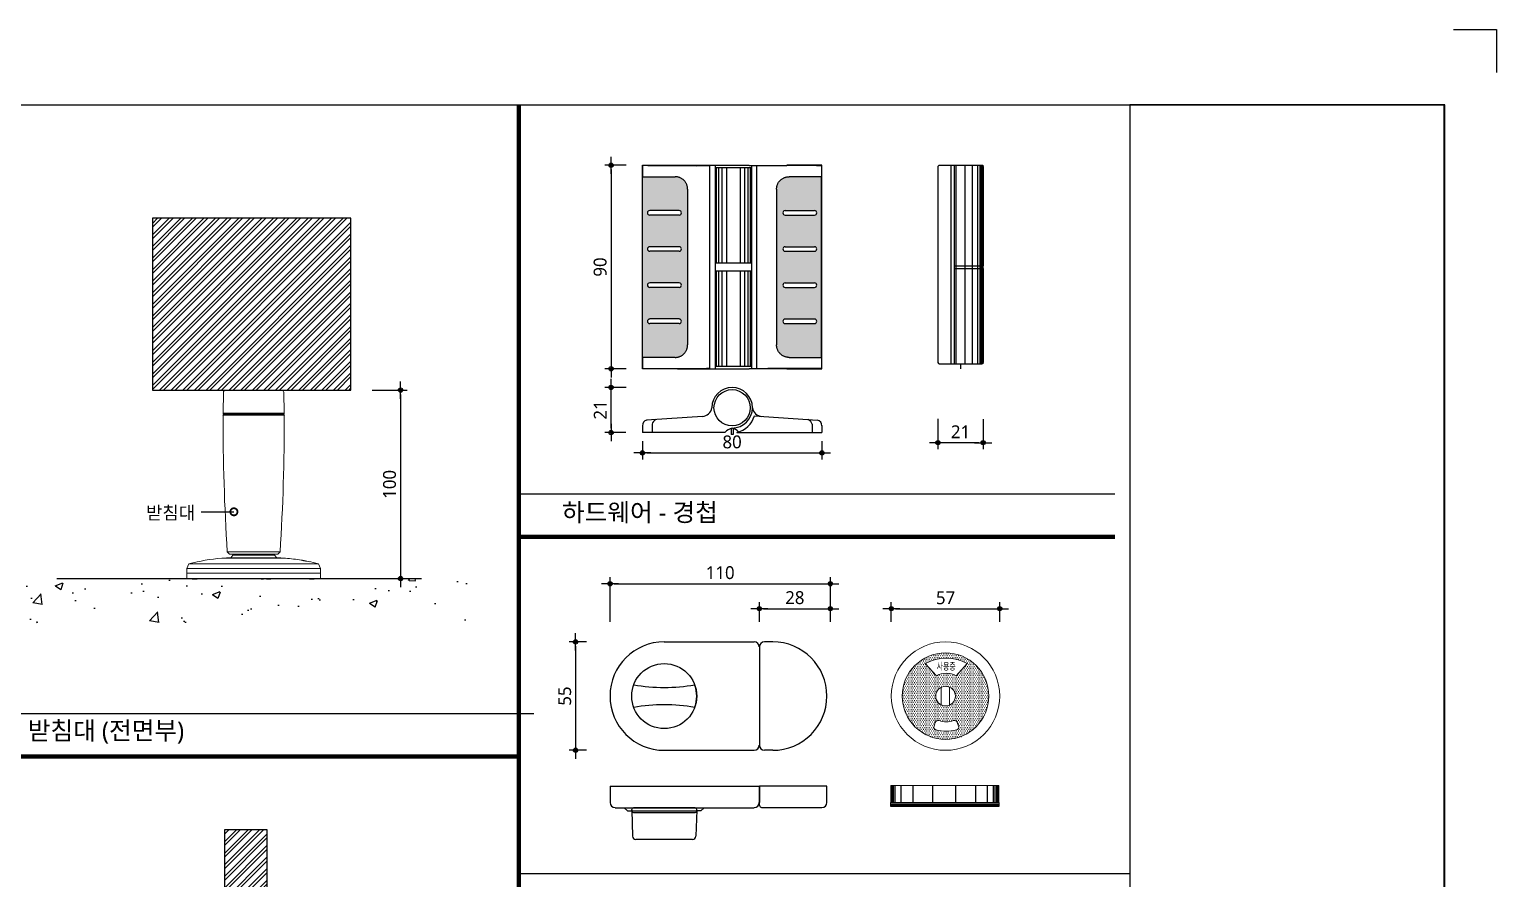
# Model space of a CAD drawing. Extents: x -256 to 8104, y -176 to 5714.
# Drawn here: x 4694 to 8104, y 3740 to 5714 of the extents above; entities that cross this region are included whole.
import ezdxf
from ezdxf.enums import TextEntityAlignment as Align

# ---------------------------------------------------------------- set-up
doc = ezdxf.new("R2010")
doc.units = 0
doc.header["$LTSCALE"] = 30
doc.layers.get('0').update_dxf_attribs({"linetype": 'CONTINUOUS'})
doc.layers.get('DEFPOINTS').update_dxf_attribs({"linetype": 'CONTINUOUS'})
for name, color, linetype in [('02---제품선', 4, 'CONTINUOUS'), ('curior-0Line', 252, 'CONTINUOUS'), ('DIM', 7, 'CONTINUOUS'), ('FIN', 5, 'CONTINUOUS'), ('HAT', 8, 'CONTINUOUS'), ('TIT', 3, 'CONTINUOUS'), ('문자', 3, 'CONTINUOUS'), ('부자재', 4, 'CONTINUOUS'), ('잠금쇠(회전형)', 4, 'CONTINUOUS'), ('치수', 1, 'CONTINUOUS'), ('판넬', 2, 'CONTINUOUS'), ('해치', 8, 'CONTINUOUS')]:
    doc.layers.add(name, color=color, linetype=linetype)
doc.styles.add('HDW', font='gulim.ttc')
doc.styles.add('돋움', font='malgun.ttf')
doc.dimstyles.new('10', dxfattribs={"dimscale": 10, "dimtxt": 3, "dimasz": 1, "dimexe": 1.5, "dimexo": 2, "dimgap": 1, "dimtad": 1, "dimdec": 0, "dimlunit": 6, "dimtxsty": '돋움', "dimblk": 'DIMDOT', "dimcen": -1, "dimdle": 1.5, "dimclrt": 3, "dimazin": 3, "dimtfac": 1, "dimtdec": 0, "dimtix": 1, "dimtmove": 2, "dimatfit": 3, "dimldrblk": 'DIMDOT', "dimarcsym": 0})

# ---------------------------------------------------------------- blocks, each defined once
blk = doc.blocks.new('DIMDOT')
at = {"linetype": 'Continuous'}
blk.add_line((-2, 0), (2, 0), dxfattribs=at)
for radius in [0.5, 0.25]:
    blk.add_circle((0, 0), radius, dxfattribs=at)
blk = doc.blocks.new('*D539')
at = {"layer": 'DEFPOINTS', "color": 0}
for p in [(204877.2, 4601.3), (204365.2, 4492.7), (204877.2, 4492.7)]:
    blk.add_point(p, dxfattribs=at)
at = {"layer": 'DIM', "color": 0, "lineweight": -2, "ltscale": 10}
for p, q in [((204365.2, 4512.7), (204365.2, 4616.3)), ((204877.2, 4512.7), (204877.2, 4616.3)), ((204375.2, 4601.3), (204867.2, 4601.3))]:
    blk.add_line(p, q, dxfattribs=at)
at = {"layer": 'DIM', "color": 0, "lineweight": -2, "xscale": 10, "yscale": 10, "zscale": 10, "rotation": 180}
blk.add_blockref('DIMDOT', (204365.2, 4601.3), dxfattribs=at)
at = {"layer": 'DIM', "color": 0, "lineweight": -2, "xscale": 10, "yscale": 10, "zscale": 10}
blk.add_blockref('DIMDOT', (204877.2, 4601.3), dxfattribs=at)
at = {"layer": 'DIM', "color": 3, "insert": (204621.2, 4626.9), "char_height": 30, "attachment_point": 5, "style": '돋움'}
blk.add_mtext('110', dxfattribs=at)
blk = doc.blocks.new('*D540')
at = {"layer": 'DEFPOINTS', "color": 0}
for p in [(204877.2, 4543.3), (204712.2, 4492.7), (204877.2, 4492.7)]:
    blk.add_point(p, dxfattribs=at)
at = {"layer": 'DIM', "color": 0, "lineweight": -2, "ltscale": 10}
for p, q in [((204712.2, 4512.7), (204712.2, 4558.3)), ((204722.2, 4543.3), (204867.2, 4543.3)), ((204877.2, 4512.7), (204877.2, 4558.3))]:
    blk.add_line(p, q, dxfattribs=at)
at = {"layer": 'DIM', "color": 0, "lineweight": -2, "xscale": 10, "yscale": 10, "zscale": 10, "rotation": 180}
blk.add_blockref('DIMDOT', (204712.2, 4543.3), dxfattribs=at)
at = {"layer": 'DIM', "color": 0, "lineweight": -2, "xscale": 10, "yscale": 10, "zscale": 10}
blk.add_blockref('DIMDOT', (204877.2, 4543.3), dxfattribs=at)
at = {"layer": 'DIM', "color": 3, "insert": (204794.7, 4568.8), "char_height": 30, "attachment_point": 5, "style": '돋움'}
blk.add_mtext('28', dxfattribs=at)
blk = doc.blocks.new('*D541')
at = {"layer": 'DEFPOINTS', "color": 0}
for p in [(205270.9, 4543.3), (205018.9, 4492.7), (205270.9, 4492.7)]:
    blk.add_point(p, dxfattribs=at)
at = {"layer": 'DIM', "color": 0, "lineweight": -2, "ltscale": 10}
for p, q in [((205018.9, 4512.7), (205018.9, 4558.3)), ((205028.9, 4543.3), (205260.9, 4543.3)), ((205270.9, 4512.7), (205270.9, 4558.3))]:
    blk.add_line(p, q, dxfattribs=at)
at = {"layer": 'DIM', "color": 0, "lineweight": -2, "xscale": 10, "yscale": 10, "zscale": 10, "rotation": 180}
blk.add_blockref('DIMDOT', (205018.9, 4543.3), dxfattribs=at)
at = {"layer": 'DIM', "color": 0, "lineweight": -2, "xscale": 10, "yscale": 10, "zscale": 10}
blk.add_blockref('DIMDOT', (205270.9, 4543.3), dxfattribs=at)
at = {"layer": 'DIM', "color": 3, "insert": (205144.9, 4568.6), "char_height": 30, "attachment_point": 5, "style": '돋움'}
blk.add_mtext('57', dxfattribs=at)
blk = doc.blocks.new('*D542')
at = {"layer": 'DEFPOINTS', "color": 0}
for p in [(204422.8, 5574), (204367.8, 5100.9), (204422.8, 5100.9)]:
    blk.add_point(p, dxfattribs=at)
at = {"layer": 'DIM', "color": 0, "lineweight": -2, "ltscale": 10}
for p, q in [((204402.8, 5574), (204352.8, 5574)), ((204367.8, 5564), (204367.8, 5110.9)), ((204402.8, 5100.9), (204352.8, 5100.9))]:
    blk.add_line(p, q, dxfattribs=at)
at = {"layer": 'DIM', "color": 0, "lineweight": -2, "xscale": 10, "yscale": 10, "zscale": 10}
for p, rotation in [((204367.8, 5574), 90), ((204367.8, 5100.9), 270)]:
    blk.add_blockref('DIMDOT', p, dxfattribs=dict(at, rotation=rotation))
at = {"layer": 'DIM', "color": 3, "insert": (204342.3, 5337.5), "char_height": 30, "attachment_point": 5, "rotation": 90, "style": '돋움'}
blk.add_mtext('90', dxfattribs=at)
blk = doc.blocks.new('*D543')
at = {"layer": 'DEFPOINTS', "color": 0}
for p in [(204440.4, 4952.7), (204857.5, 4952.7), (204857.5, 4905.3)]:
    blk.add_point(p, dxfattribs=at)
at = {"layer": 'DIM', "color": 0, "lineweight": -2, "ltscale": 10}
for p, q in [((204440.4, 4932.7), (204440.4, 4890.3)), ((204857.5, 4932.7), (204857.5, 4890.3)), ((204450.4, 4905.3), (204847.5, 4905.3))]:
    blk.add_line(p, q, dxfattribs=at)
at = {"layer": 'DIM', "color": 0, "lineweight": -2, "xscale": 10, "yscale": 10, "zscale": 10, "rotation": 180}
blk.add_blockref('DIMDOT', (204440.4, 4905.3), dxfattribs=at)
at = {"layer": 'DIM', "color": 0, "lineweight": -2, "xscale": 10, "yscale": 10, "zscale": 10}
blk.add_blockref('DIMDOT', (204857.5, 4905.3), dxfattribs=at)
at = {"layer": 'DIM', "color": 3, "insert": (204648.9, 4930.8), "char_height": 30, "attachment_point": 5, "style": '돋움'}
blk.add_mtext('80', dxfattribs=at)
blk = doc.blocks.new('*D544')
at = {"layer": 'DEFPOINTS', "color": 0}
for p in [(204367.8, 5057.7), (204422.8, 5057.7), (204422.1, 4952.7)]:
    blk.add_point(p, dxfattribs=at)
at = {"layer": 'DIM', "color": 0, "lineweight": -2, "ltscale": 10}
for p, q in [((204402.8, 5057.7), (204352.8, 5057.7)), ((204367.8, 4962.7), (204367.8, 5047.7)), ((204402.1, 4952.7), (204352.8, 4952.7))]:
    blk.add_line(p, q, dxfattribs=at)
at = {"layer": 'DIM', "color": 0, "lineweight": -2, "xscale": 10, "yscale": 10, "zscale": 10}
for p, rotation in [((204367.8, 5057.7), 90), ((204367.8, 4952.7), 270)]:
    blk.add_blockref('DIMDOT', p, dxfattribs=dict(at, rotation=rotation))
at = {"layer": 'DIM', "color": 3, "insert": (204342.5, 5005.2), "char_height": 30, "attachment_point": 5, "rotation": 90, "style": '돋움'}
blk.add_mtext('21', dxfattribs=at)
blk = doc.blocks.new('*D545')
at = {"layer": 'DEFPOINTS', "color": 0}
for p in [(205127.3, 5004.9), (205232.3, 5004.1), (205127.3, 4929.2)]:
    blk.add_point(p, dxfattribs=at)
at = {"layer": 'DIM', "color": 0, "lineweight": -2, "ltscale": 10}
for p, q in [((205127.3, 4984.9), (205127.3, 4914.2)), ((205232.3, 4984.1), (205232.3, 4914.2)), ((205222.3, 4929.2), (205137.3, 4929.2))]:
    blk.add_line(p, q, dxfattribs=at)
at = {"layer": 'DIM', "color": 0, "lineweight": -2, "xscale": 10, "yscale": 10, "zscale": 10, "rotation": 180}
blk.add_blockref('DIMDOT', (205127.3, 4929.2), dxfattribs=at)
at = {"layer": 'DIM', "color": 0, "lineweight": -2, "xscale": 10, "yscale": 10, "zscale": 10}
blk.add_blockref('DIMDOT', (205232.3, 4929.2), dxfattribs=at)
at = {"layer": 'DIM', "color": 3, "insert": (205179.8, 4954.5), "char_height": 30, "attachment_point": 5, "style": '돋움'}
blk.add_mtext('21', dxfattribs=at)
blk = doc.blocks.new('*D546')
at = {"layer": 'DEFPOINTS', "color": 0}
for p in [(204330.9, 4466.1), (204285.2, 4214.1), (204330.9, 4214.1)]:
    blk.add_point(p, dxfattribs=at)
at = {"layer": 'DIM', "color": 0, "lineweight": -2, "ltscale": 10}
for p, q in [((204310.9, 4466.1), (204270.2, 4466.1)), ((204285.2, 4456.1), (204285.2, 4224.1)), ((204310.9, 4214.1), (204270.2, 4214.1))]:
    blk.add_line(p, q, dxfattribs=at)
at = {"layer": 'DIM', "color": 0, "lineweight": -2, "xscale": 10, "yscale": 10, "zscale": 10}
for p, rotation in [((204285.2, 4466.1), 90), ((204285.2, 4214.1), 270)]:
    blk.add_blockref('DIMDOT', p, dxfattribs=dict(at, rotation=rotation))
at = {"layer": 'DIM', "color": 3, "insert": (204259.9, 4340.1), "char_height": 30, "attachment_point": 5, "rotation": 90, "style": '돋움'}
blk.add_mtext('55', dxfattribs=at)
blk = doc.blocks.new('*D551')
at = {"layer": 'DEFPOINTS', "color": 0}
for p in [(203792.4, 5051.4), (203735.6, 4613.3), (203878.5, 4613.3)]:
    blk.add_point(p, dxfattribs=at)
at = {"layer": 'DIM', "color": 0, "lineweight": -2, "ltscale": 10}
for p, q in [((203812.4, 5051.4), (203893.5, 5051.4)), ((203878.5, 5041.4), (203878.5, 4623.3)), ((203755.6, 4613.3), (203893.5, 4613.3))]:
    blk.add_line(p, q, dxfattribs=at)
at = {"layer": 'DIM', "color": 0, "lineweight": -2, "xscale": 10, "yscale": 10, "zscale": 10}
for p, rotation in [((203878.5, 5051.4), 90), ((203878.5, 4613.3), 270)]:
    blk.add_blockref('DIMDOT', p, dxfattribs=dict(at, rotation=rotation))
at = {"layer": 'DIM', "color": 3, "insert": (203852.9, 4832.3), "char_height": 30, "attachment_point": 5, "rotation": 90, "style": '돋움'}
blk.add_mtext('100', dxfattribs=at)
blk = doc.blocks.new('_DOTSMALL')
at = {"color": 0, "linetype": 'ByBlock', "const_width": 0.5}
blk.add_lwpolyline([(-0.0625, 0, 1), (0.0625, 0, 1)], format="xyb", close=True, dxfattribs=at)
blk = doc.blocks.new('A$C63EC304E')
at = {"layer": '치수', "color": 1, "xscale": 2.5, "yscale": 2.5, "zscale": 2.5, "rotation": 234.3098741996962}
blk.add_blockref('_DOTSMALL', (0.31, 0.31), dxfattribs=at)
blk = doc.blocks.new('A$C2BC9653E')
at = {"layer": '치수', "xscale": 0.3333333333333333, "yscale": 0.3333333333333333, "zscale": 0.3333333333333333}
blk.add_blockref('A$C63EC304E', (0, 0), dxfattribs=at)
blk = doc.blocks.new('A$C7FC71301')
at = {"layer": '치수', "rotation": 180}
blk.add_blockref('A$C2BC9653E', (0.208, 0.208), dxfattribs=at)
blk = doc.blocks.new('A$C4A20372B')
at = {"layer": '치수'}
blk.add_blockref('A$C7FC71301', (0, 0), dxfattribs=at)
blk = doc.blocks.new('A$C566469F5')
at = {"layer": '치수'}
blk.add_blockref('A$C4A20372B', (0, 0), dxfattribs=at)
blk = doc.blocks.new('A$C7E317CD4')
at = {"layer": '해치', "xscale": 2, "yscale": 2, "zscale": 2}
blk.add_blockref('A$C566469F5', (0, 0), dxfattribs=at)
blk = doc.blocks.new('A$C601D7F27')
at = {"layer": '치수'}
blk.add_blockref('A$C7E317CD4', (0, 0), dxfattribs=at)
blk = doc.blocks.new('A$C38802C08')
at = {"layer": '치수'}
blk.add_blockref('A$C601D7F27', (0, 0), dxfattribs=at)
blk = doc.blocks.new('AURA_20', base_point=(198321.5, 175.8))
at = {"layer": 'HAT'}
h = blk.add_hatch(dxfattribs=at)
h.set_pattern_fill('ANSI32', color=256, scale=2, style=0)
h.set_pattern_definition([(45, (190000, 0), (-13.470384, 13.470384), []), (45, (190008.98, 0), (-13.470384, 13.470384), [])])
h.paths.add_polyline_path([(203602.9, 5051.4), (203762.9, 5051.4), (203762.9, 5450.7), (203302.1, 5450.7), (203302.1, 5051.4)])
h = blk.add_hatch(dxfattribs=at)
h.set_pattern_fill('ANSI32', color=256, scale=2, style=0)
h.set_pattern_definition([(45, (190022.86, -100.185), (-13.470384, 13.470384), []), (45, (190031.84, -100.185), (-13.470384, 13.470384), [])])
h.paths.add_polyline_path([(203469.3, 3714.7), (203568.8, 3714.7), (203568.8, 4029.1), (203469.3, 4029.1)])
at = {"layer": '해치'}
h = blk.add_hatch(dxfattribs=at)
h.set_pattern_fill('DOTS', color=256, scale=2.628474)
h.set_pattern_definition([(0, (201478.674, 5909.0414), (2.086351, 4.172702), [0, -4.172702])])
edge = h.paths.add_edge_path()
edge.add_line((204440.9, 5127.4), (204441, 5127.4))
edge.add_spline(control_points=[(204441, 5127.4), (204441.2, 5127.4), (204452.7, 5127.4)], knot_values=[-0.724312, -0.724312, -0.724312, 0.724312, 0.724312, 0.724312], weights=[1, 0.748956, 1], degree=2, periodic=0)
edge.add_line((204452.7, 5127.4), (204516.6, 5127.4))
edge.add_spline(control_points=[(204516.6, 5127.4), (204545.5, 5127.4), (204545.5, 5156.4)], knot_values=[-1.570796, -1.570796, -1.570796, 0, 0, 0], weights=[1, 0.707107, 1], degree=2, periodic=0)
edge.add_line((204545.5, 5156.4), (204545.5, 5518.6))
edge.add_spline(control_points=[(204545.5, 5518.6), (204545.5, 5547.5), (204516.6, 5547.5)], knot_values=[0, 0, 0, 1.570796, 1.570796, 1.570796], weights=[1, 0.707107, 1], degree=2, periodic=0)
edge.add_line((204516.6, 5547.5), (204452.7, 5547.5))
edge.add_spline(control_points=[(204452.7, 5547.5), (204441.2, 5547.5), (204441, 5547.5)], knot_values=[-0.724312, -0.724312, -0.724312, 0.724312, 0.724312, 0.724312], weights=[1, 0.748956, 1], degree=2, periodic=0)
edge.add_line((204440.9, 5547.5), (204440.9, 5127.4))
h.paths.add_polyline_path([(204525.8, 5468.7, -0.414214), (204531.1, 5463.5, -0.414214), (204525.8, 5458.2), (204457.5, 5458.2, -0.414214), (204452.2, 5463.5, -0.414214), (204457.5, 5468.7)], flags=16)
h.paths.add_polyline_path([(204525.8, 5384.7, -0.414214), (204531.1, 5379.5, -0.414214), (204525.8, 5374.2), (204457.5, 5374.2, -0.414214), (204452.2, 5379.5, -0.414214), (204457.5, 5384.7)], flags=16)
h.paths.add_polyline_path([(204525.8, 5300.7, -0.414214), (204531.1, 5295.5, -0.414214), (204525.8, 5290.2), (204457.5, 5290.2, -0.414214), (204452.2, 5295.5, -0.414214), (204457.5, 5300.7)], flags=16)
h.paths.add_polyline_path([(204525.8, 5216.7, -0.414214), (204531.1, 5211.4, -0.414214), (204525.8, 5206.2), (204457.5, 5206.2, -0.414214), (204452.2, 5211.4, -0.414214), (204457.5, 5216.7)], flags=16)
h = blk.add_hatch(dxfattribs=at)
h.set_pattern_fill('DOTS', color=256, scale=2.628474)
h.set_pattern_definition([(0, (201004.0565, 5909.0414), (2.086351, 4.1727023), [0, -4.1727023])])
edge = h.paths.add_edge_path()
edge.add_spline(control_points=[(204752.3, 5518.6), (204752.3, 5547.5), (204781.3, 5547.5)], knot_values=[0, 0, 0, 1.570796, 1.570796, 1.570796], weights=[1, 0.707107, 1], degree=2, periodic=0)
edge.add_line((204781.3, 5547.5), (204845.2, 5547.5))
edge.add_spline(control_points=[(204845.2, 5547.5), (204856.7, 5547.5), (204856.9, 5547.5)], knot_values=[-0.724312, -0.724312, -0.724312, 0.724312, 0.724312, 0.724312], weights=[1, 0.748956, 1], degree=2, periodic=0)
edge.add_line((204857, 5547.5), (204857, 5127.4))
edge.add_line((204857, 5127.4), (204856.9, 5127.4))
edge.add_spline(control_points=[(204856.9, 5127.4), (204856.7, 5127.4), (204845.2, 5127.4)], knot_values=[-0.724312, -0.724312, -0.724312, 0.724312, 0.724312, 0.724312], weights=[1, 0.748956, 1], degree=2, periodic=0)
edge.add_line((204845.2, 5127.4), (204781.3, 5127.4))
edge.add_spline(control_points=[(204781.3, 5127.4), (204752.3, 5127.4), (204752.3, 5156.4)], knot_values=[-1.570796, -1.570796, -1.570796, 0, 0, 0], weights=[1, 0.707107, 1], degree=2, periodic=0)
edge.add_line((204752.3, 5156.4), (204752.3, 5518.6))
h.paths.add_polyline_path([(204772.1, 5468.7, 0.414214), (204766.8, 5463.5, 0.414214), (204772.1, 5458.2), (204840.4, 5458.2, 0.414214), (204845.7, 5463.5, 0.414214), (204840.4, 5468.7)], flags=16)
h.paths.add_polyline_path([(204772.1, 5384.7, 0.414214), (204766.8, 5379.5, 0.414214), (204772.1, 5374.2), (204840.4, 5374.2, 0.414214), (204845.7, 5379.5, 0.414214), (204840.4, 5384.7)], flags=16)
h.paths.add_polyline_path([(204772.1, 5300.7, 0.414214), (204766.8, 5295.5, 0.414214), (204772.1, 5290.2), (204840.4, 5290.2, 0.414214), (204845.7, 5295.5, 0.414214), (204840.4, 5300.7)], flags=16)
h.paths.add_polyline_path([(204772.1, 5216.7, 0.414214), (204766.8, 5211.4, 0.414214), (204772.1, 5206.2), (204840.4, 5206.2, 0.414214), (204845.7, 5211.4, 0.414214), (204840.4, 5216.7)], flags=16)
h = blk.add_hatch(dxfattribs=at)
h.set_pattern_fill('AR-CONC', color=256, style=0)
h.set_pattern_definition([(50, (201561.03, 3076.5), (182.185, -15.939), [19.05, -209.55]), (355, (201561.03, 3076.5), (-35.243, 191.057), [15.24, -167.64]), (100.451, (201576.2, 3075.18), (146.943, 175.117), [16.19, -178.09]), (46.184, (201561.03, 3127.3), (271.079, -42.042), [28.575, -314.325]), (96.636, (201583.62, 3123.8), (237.404, 247.426), [24.285, -267.135]), (351.184, (201561.03, 3127.3), (237.405, 247.425), [22.86, -251.46]), (21, (201586.43, 3114.6), (151.615, -102.2655), [19.05, -209.55]), (326, (201586.43, 3114.6), (61.802, 184.188), [15.24, -167.64]), (71.4514, (201599.06, 3106.09), (213.416, 81.923), [16.19, -178.09]), (37.5, (201561.027, 3076.51), (3.0886, 84.555), [0, -165.608, 0, -170.18, 0, -168.275]), (7.5, (201561.03, 3076.51), (66.8197, 100.1806), [0, -97.028, 0, -161.798, 0, -64.135]), (327.5, (201504.385, 3076.51), (135.5906, -5.7287), [0, -63.5, 0, -198.12, 0, -262.89]), (317.5, (201478.98, 3076.51), (148.129, 25.4265), [0, -82.55, 0, -131.572, 0, -186.69])])
h.paths.add_polyline_path([(204040.6, 4510.3), (204040.6, 4613.3), (202990.4, 4613.3), (202990.4, 4510.3)])
h = blk.add_hatch(dxfattribs=at)
h.set_pattern_fill('DOTS', color=256, scale=2.628474)
h.set_pattern_definition([(0, (199450.8684, 882.764), (2.086351, 4.1727023), [0, -4.1727023])])
h.paths.add_polyline_path([(205245.5, 4340.1, 1), (205044.2, 4340.1, 1)])
h.paths.add_polyline_path([(205121.9, 4340.1, -1), (205167.8, 4340.1, -1)], flags=16)
h.paths.add_polyline_path([(205169.6, 4387.4, 0.250537), (205123.7, 4387.4), (205097.9, 4415.8, -0.258173), (205195.4, 4415.8)], flags=16)
h.paths.add_polyline_path([(205172.3, 4278.7), (205175.1, 4270.5, -0.437988), (205170.3, 4261.5, -0.127495), (205123.1, 4261.5, -0.437988), (205118.2, 4270.5), (205121, 4278.7, -0.407197), (205129.8, 4283, 0.156299), (205163.6, 4283, -0.407197)], flags=16)
h.paths.add_polyline_path([(205119.7, 4395.2), (205173.1, 4395.2), (205173.1, 4422.7), (205119.7, 4422.7)], flags=8)
at = {"color": 2}
for p, q in [((206325.6, 5890), (206425.6, 5890)), ((206325.6, 5890), (206425.6, 5890)), ((206325.6, 5890), (206425.6, 5890)), ((206425.6, 5890), (206425.6, 5790)), ((206425.6, 5890), (206425.6, 5790)), ((206425.6, 5890), (206425.6, 5790)), ((205179.8, 5112.5), (205179.8, 5100.9)), ((203079.8, 4613.3), (203927.4, 4613.3))]:
    blk.add_line(p, q, dxfattribs=at)
at = {"color": 8}
for p, q in [((204153.5, 4810.5), (205538.7, 4810.5)), ((200840.3, 4299.9), (204188.1, 4299.9)), ((204153.5, 3927.8), (205573.1, 3927.8))]:
    blk.add_line(p, q, dxfattribs=at)
at = {"color": 2}
for points in [[(198320.8, 5714.2), (205573.1, 5714.2), (205573.1, 175.8), (198320.8, 175.8)], [(198320.8, 5714.2), (205573.1, 5714.2), (205573.1, 175.8), (198320.8, 175.8)], [(198320.8, 5714.2), (206302.7, 5714.2), (206302.7, 175.8), (198320.8, 175.8)]]:
    blk.add_lwpolyline(points, close=True, dxfattribs=at)
at = {"color": 8, "const_width": 10}
for points in [[(204153.5, 175.8), (204153.5, 5714.2)], [(204153.5, 4710.5), (205538.7, 4710.5)], [(200805.6, 4199.9), (204153.5, 4199.9)]]:
    blk.add_lwpolyline(points, dxfattribs=at)
at = {"layer": '02---제품선'}
for p, q in [((204491.2, 4466.1), (204700.5, 4466.1)), ((204712.2, 4454.5), (204712.2, 4225.7)), ((204712.2, 4454.5), (204712.2, 4225.7)), ((204743.2, 4466.1), (204723.8, 4466.1)), ((204491.2, 4214.1), (204700.5, 4214.1)), ((204743.2, 4214.1), (204723.8, 4214.1)), ((204365.2, 4131.1), (204712.2, 4131.1)), ((204365.2, 4131.1), (204365.2, 4092.4)), ((204712.2, 4131.1), (204712.2, 4092.4)), ((204869.2, 4131.1), (204712.2, 4131.1)), ((204712.2, 4088.5), (204712.2, 4131.1)), ((204869.2, 4092.4), (204869.2, 4131.1)), ((204376.8, 4080.7), (204398.1, 4080.7)), ((204398.1, 4080.7), (204584.2, 4080.7)), ((204405.9, 4073), (204398.1, 4080.7)), ((204405.9, 4073), (204413.6, 4073)), ((204413.6, 4073), (204568.7, 4073)), ((204415.5, 4074.9), (204417.6, 4014.5)), ((204415.6, 4073), (204415.6, 4076.8)), ((204562.9, 4080.7), (204419.4, 4080.7)), ((204562.9, 4069.1), (204419.4, 4069.1)), ((204566.8, 4074.9), (204564.7, 4014.5)), ((204566.8, 4073), (204566.8, 4076.8)), ((204576.5, 4073), (204568.7, 4073)), ((204576.5, 4073), (204584.2, 4080.7)), ((204584.2, 4080.7), (204700.5, 4080.7)), ((204857.5, 4080.7), (204719.9, 4080.7)), ((204557, 4007.1), (204425.4, 4007.1))]:
    blk.add_line(p, q, dxfattribs=at)
blk.add_circle((204491.2, 4340.1), 75.6, dxfattribs=at)
blk.add_circle((204491.2, 4340.1), 75.6, dxfattribs=at)
for centre, radius, start, end in [((204491.2, 4340.1), 126, 90, 180), ((204700.5, 4454.5), 11.6, 0, 90), ((204723.8, 4454.5), 11.6, 90, 180), ((204743.2, 4340.1), 126, 0, 90), ((204491.2, 4776.9), 416.6, 260.2031, 279.7969), ((204491.2, 4340.1), 75.6, 340.7512, 19.2488), ((204491.2, 4340.1), 126, 180, 270), ((204743.2, 4340.1), 126, 270, 0), ((204491.2, 3903.3), 416.6, 80.2031, 99.7969), ((204700.5, 4225.7), 11.6, 270, 0), ((204723.8, 4225.7), 11.6, 180, 270), ((204376.8, 4092.4), 11.6, 180, 270), ((204700.5, 4092.4), 11.6, 270, 0), ((204857.5, 4092.4), 11.6, 270, 0), ((204419.4, 4076.8), 3.88, 90, 180), ((204419.4, 4073), 3.88, 180, 270), ((204562.9, 4076.8), 3.88, 0, 90), ((204562.9, 4073), 3.88, 270, 0), ((204719.9, 4088.5), 7.75, 180, 270), ((204425.4, 4014.8), 7.75, 182, 270), ((204557, 4014.8), 7.75, 270, 358)]:
    blk.add_arc(centre, radius, start, end, dxfattribs=at)
at = {"layer": 'curior-0Line'}
blk.add_line((205573.1, 5714.2), (205573.1, 176.6), dxfattribs=at)
blk.add_lwpolyline([(206305.6, 5714.2), (205573.1, 5714.2), (205573.1, 175.8), (206305.6, 175.8)], close=True, dxfattribs=at)
at = {"layer": 'FIN', "color": 4, "linetype": 'Continuous', "lineweight": 15}
for p, q in [((203608.2, 4998), (203607, 5046.6)), ((203468.3, 4995.4), (203605.8, 4995.4)), ((203475.7, 4675.1), (203481.1, 4669.7)), ((203593, 4669.7), (203598.4, 4675.1)), ((203386.7, 4647.5), (203381.8, 4636.9)), ((203593, 4669.7), (203481.1, 4669.7)), ((203488.7, 4667.5), (203483.6, 4661.6)), ((203590.5, 4661.6), (203483.6, 4661.6)), ((203488.7, 4669.7), (203488.7, 4667.5)), ((203488.7, 4667.5), (203585.4, 4667.5)), ((203585.4, 4667.5), (203585.4, 4669.7)), ((203590.5, 4661.6), (203585.4, 4667.5)), ((203692.2, 4636.9), (203687.4, 4647.5)), ((203381.8, 4636.9), (203381.8, 4626)), ((203381.8, 4626), (203381.8, 4613.3)), ((203381.8, 4613.3), (203692.2, 4613.3)), ((203692.2, 4626), (203692.2, 4636.9)), ((203692.2, 4613.3), (203692.2, 4626))]:
    blk.add_line(p, q, dxfattribs=at)
at = {"layer": 'FIN', "linetype": 'Continuous', "lineweight": 15}
for p, q in [((203465.8, 4998), (203608.2, 4998)), ((203608.3, 4992.9), (203465.8, 4992.9)), ((203475.7, 4675.1), (203598.4, 4675.1)), ((203386.7, 4647.5), (203687.4, 4647.5)), ((203611.3, 4660.5), (203462.7, 4660.5)), ((203464.7, 4660.6), (203609.4, 4660.6)), ((203692.2, 4636.9), (203381.8, 4636.9)), ((203692.2, 4626), (203381.8, 4626)), ((203381.8, 4626), (203692.2, 4626)), ((203394.5, 4612.2), (203394.5, 4613.3)), ((203394.6, 4612.2), (203394.5, 4612.2)), ((203394.6, 4612.2), (203394.6, 4613.3)), ((203405.3, 4612.2), (203394.6, 4612.2)), ((203405.3, 4612.2), (203405.3, 4613.3)), ((203405.4, 4612.2), (203405.3, 4612.2)), ((203405.4, 4612.2), (203405.4, 4613.3)), ((203554.8, 4612.2), (203554.8, 4613.3)), ((203559.9, 4612.2), (203554.8, 4612.2)), ((203559.9, 4612.2), (203559.9, 4613.3)), ((203567, 4612.2), (203567, 4613.3)), ((203567.1, 4612.2), (203567.1, 4613.3)), ((203567.3, 4612.2), (203567.3, 4613.3)), ((203567.8, 4612.2), (203567.8, 4613.3)), ((203570, 4612.2), (203567.8, 4612.2)), ((203570, 4612.2), (203570, 4613.3)), ((203570.8, 4612.2), (203570, 4612.2)), ((203570.8, 4612.2), (203570.8, 4613.3)), ((203571.5, 4612.2), (203570.8, 4612.2)), ((203571.5, 4612.2), (203571.5, 4613.3)), ((203571.8, 4612.2), (203571.5, 4612.2)), ((203571.8, 4612.2), (203571.8, 4613.3)), ((203572, 4612.2), (203571.8, 4612.2)), ((203572.1, 4612.2), (203572.1, 4613.3)), ((203573.6, 4612.2), (203573.6, 4613.3)), ((203575.5, 4612.2), (203575.5, 4613.3)), ((203575.5, 4612.2), (203575.5, 4613.3)), ((203576.2, 4612.2), (203575.6, 4612.2)), ((203576.2, 4612.2), (203576.2, 4613.3)), ((203576.6, 4612.2), (203576.2, 4612.2)), ((203576.6, 4612.2), (203576.6, 4613.3)), ((203577.3, 4612.2), (203576.6, 4612.2)), ((203577.3, 4612.2), (203577.3, 4613.3)), ((203666.7, 4612.2), (203666.7, 4613.3)), ((203668.4, 4612.2), (203668.4, 4613.3)), ((203672.3, 4612.2), (203672.3, 4613.3)), ((203676.1, 4612.2), (203676.1, 4613.3)), ((203677.9, 4612.2), (203677.9, 4613.3))]:
    blk.add_line(p, q, dxfattribs=at)
at = {"layer": 'FIN', "color": 4, "linetype": 'Continuous', "lineweight": 15, "flags": 128}
blk.add_lwpolyline([(203602, 5051.4), (203471.9, 5051.4, 0.411572), (203466.9, 5046.4), (203466.9, 5046.4), (203465.9, 4998)], format="xyb", dxfattribs=at)
at = {"layer": 'FIN', "color": 4, "linetype": 'Continuous', "lineweight": 15}
for centre, radius, start, end in [((203602, 5046.4), 5, 1.3876, 90.0349), ((203468.4, 4997.9), 2.54, 179.2415, 270), ((203468.3, 4992.8), 2.54, 90, 179.3579), ((208506.9, 4990.4), 5041.1, 179.9718, 183.5859), ((198781.2, 4983.6), 4827.1, 356.3354, 0.1097), ((203605.7, 4997.9), 2.54, 270, 0.7585), ((203605.8, 4992.8), 2.54, 0.6421, 90), ((203488.7, 4279.7), 381.6, 93.8991, 105.5006), ((203464.8, 4659.1), 1.53, 94.7479, 116.6788), ((203488.7, 4371.1), 290.5, 91.0115, 94.7479), ((203585.4, 4371.1), 290.5, 85.2521, 88.9885), ((203609.3, 4659.1), 1.53, 63.3212, 85.2521), ((203585.4, 4279.7), 381.6, 80.5831, 86.1009), ((203585.4, 4279.7), 381.6, 74.4994, 78.127)]:
    blk.add_arc(centre, radius, start, end, dxfattribs=at)
for points, knots in [([(203647.8, 4656.2), (203647.8, 4656.2), (203647.8, 4656.2), (203647.9, 4656.2), (203648.2, 4656.1), (203648.2, 4656.1)], [0, 0, 0, 0, 0.110152, 0.664814, 1, 1, 1, 1]), ([(203648.2, 4656.1), (203648.4, 4656.1), (203648.8, 4656), (203649.6, 4655.9), (203650.4, 4655.7), (203651.2, 4655.6), (203651.6, 4655.5), (203651.7, 4655.5)], [0, 0, 0, 0, 0.2159727, 0.4318558, 0.6498983, 0.8698049, 1, 1, 1, 1]), ([(203654.7, 4654.9), (203654.1, 4655), (203653.1, 4655.2), (203652.1, 4655.3), (203651.7, 4655.4)], [0, 0, 0, 0, 0.585266, 1, 1, 1, 1]), ([(203651.7, 4655.4), (203651.7, 4655.4), (203651.7, 4655.3), (203651.7, 4655.2), (203651.7, 4655.1)], [0, 0, 0, 0, 0.495973, 1, 1, 1, 1]), ([(203651.7, 4655.1), (203652.1, 4655.1), (203653.1, 4654.9), (203654.1, 4654.7), (203654.7, 4654.6)], [0, 0, 0, 0, 0.405872, 1, 1, 1, 1]), ([(203667, 4652.3), (203664.8, 4652.8), (203660.7, 4653.6), (203656.7, 4654.4), (203654.7, 4654.8)], [0, 0, 0, 0, 0.528575, 1, 1, 1, 1]), ([(203654.7, 4654.6), (203654.7, 4654.6), (203654.7, 4654.6), (203654.7, 4654.7), (203654.7, 4654.7)], [0, 0, 0, 0, 0.517301, 1, 1, 1, 1]), ([(203654.7, 4654.7), (203656.7, 4654.3), (203660.7, 4653.5), (203664.8, 4652.7), (203667, 4652.2)], [0, 0, 0, 0, 0.470682, 1, 1, 1, 1]), ([(203667, 4652.2), (203667, 4652.2), (203667, 4652.3), (203667, 4652.3), (203667, 4652.3)], [0, 0, 0, 0, 0.529757, 1, 1, 1, 1])]:
    blk.add_open_spline(points, degree=3, knots=knots, dxfattribs=at)
for points in [[(203648.2, 4656.1), (203647.9, 4656.2)], [(203651.7, 4655.5), (203654.9, 4654.8)], [(203654.7, 4654.9), (203654.9, 4654.9)]]:
    blk.add_open_spline(points, degree=1, dxfattribs=at)
at = {"layer": 'FIN', "linetype": 'Continuous', "lineweight": 15}
for points, knots in [([(203567.3, 4612.2), (203567.2, 4612.2), (203567.1, 4612.2), (203567.1, 4612.2), (203567.1, 4612.2)], [0, 0, 0, 0, 0.557964, 1, 1, 1, 1]), ([(203567.8, 4612.2), (203567.7, 4612.2), (203567.5, 4612.2), (203567.4, 4612.2), (203567.3, 4612.2)], [0, 0, 0, 0, 0.561741, 1, 1, 1, 1]), ([(203573.6, 4612.2), (203573.3, 4612.2), (203572.8, 4612.2), (203572.3, 4612.2), (203572.1, 4612.2)], [0, 0, 0, 0, 0.560188, 1, 1, 1, 1]), ([(203575.5, 4612.2), (203575.1, 4612.2), (203574.5, 4612.2), (203573.9, 4612.2), (203573.6, 4612.2)], [0, 0, 0, 0, 0.559958, 1, 1, 1, 1]), ([(203668.4, 4612.2), (203667.8, 4612.2), (203666.8, 4612.2), (203666.7, 4612.2), (203666.7, 4612.2)], [0, 0, 0, 0, 0.558554, 1, 1, 1, 1]), ([(203669.9, 4612.2), (203669.3, 4612.2), (203668.4, 4612.2), (203667.7, 4612.2), (203667.5, 4612.2)], [0, 0, 0, 0, 0.558511, 1, 1, 1, 1]), ([(203672.3, 4612.2), (203671.5, 4612.2), (203670.1, 4612.2), (203668.9, 4612.2), (203668.4, 4612.2)], [0, 0, 0, 0, 0.559859, 1, 1, 1, 1]), ([(203676.1, 4612.2), (203675.4, 4612.2), (203674.3, 4612.2), (203672.9, 4612.2), (203672.3, 4612.2)], [0, 0, 0, 0, 0.558977, 1, 1, 1, 1]), ([(203677.9, 4612.2), (203677.8, 4612.2), (203677.6, 4612.2), (203676.6, 4612.2), (203676.1, 4612.2)], [0, 0, 0, 0, 0.559094, 1, 1, 1, 1])]:
    blk.add_open_spline(points, degree=3, knots=knots, dxfattribs=at)
blk.add_open_spline([(203567.7, 4612.2), (203567.5, 4612.2)], degree=1, dxfattribs=at)
at = {"layer": '부자재'}
for p, q in [((204440.4, 5574), (204521.8, 5574)), ((204440.4, 5100.9), (204440.4, 5574)), ((204440.4, 5574), (204441, 5573.5)), ((204441, 5573.5), (204441, 5547.5)), ((204452.7, 5573.2), (204566.3, 5573)), ((204522, 5573.9), (204521.8, 5574)), ((204609.5, 5573.9), (204522, 5573.9)), ((204596.9, 5102.1), (204596.9, 5572.8)), ((204609.5, 5573.9), (204609.5, 5101)), ((204609.5, 5573.9), (204609.6, 5573.9)), ((204688.4, 5573.9), (204775.9, 5573.9)), ((204693.6, 5573.9), (204693.6, 5101)), ((204706.2, 5102.1), (204706.2, 5572.8)), ((204845.2, 5573.2), (204731.6, 5573)), ((204775.9, 5573.9), (204776.1, 5574)), ((204857.5, 5574), (204776.1, 5574)), ((204857.5, 5574), (204856.9, 5573.5)), ((204856.9, 5573.5), (204856.9, 5547.5)), ((204857.5, 5100.9), (204857.5, 5574)), ((205127.3, 5571), (205127.3, 5115.5)), ((205130.3, 5574), (205229.3, 5574)), ((205157.3, 5574), (205157.3, 5112.5)), ((205164.8, 5574), (205164.8, 5112.5)), ((205232.3, 5571), (205232.3, 5340.4)), ((204440.9, 5127.4), (204440.9, 5547.5)), ((204440.9, 5547.5), (204441, 5547.5)), ((204452.7, 5547.5), (204516.6, 5547.5)), ((204845.2, 5547.5), (204781.3, 5547.5)), ((204857, 5547.5), (204856.9, 5547.5)), ((204857, 5127.4), (204857, 5547.5)), ((204545.5, 5518.6), (204545.5, 5156.4)), ((204752.3, 5518.6), (204752.3, 5156.4)), ((204609.7, 5341), (204609.7, 5333.7)), ((205164.8, 5340.4), (205232.3, 5340.4)), ((205164.8, 5334.4), (205232.3, 5334.4)), ((205231.3, 5340.4), (205231.3, 5334.4)), ((205232.3, 5334.4), (205232.3, 5115.5)), ((204441, 5127.4), (204440.9, 5127.4)), ((204441, 5127.4), (204441, 5101.5)), ((204516.6, 5127.4), (204452.7, 5127.4)), ((204781.3, 5127.4), (204845.2, 5127.4)), ((204856.9, 5127.4), (204857, 5127.4)), ((204856.9, 5127.4), (204856.9, 5101.5)), ((204441, 5101.5), (204440.4, 5100.9)), ((204521.8, 5100.9), (204440.4, 5100.9)), ((204452.7, 5101.7), (204566.3, 5101.9)), ((204522, 5101), (204521.8, 5100.9)), ((204522, 5101), (204609.5, 5101)), ((204775.9, 5101), (204688.4, 5101)), ((204845.2, 5101.7), (204731.6, 5101.9)), ((204775.9, 5101), (204776.1, 5100.9)), ((204776.1, 5100.9), (204857.5, 5100.9)), ((204856.9, 5101.5), (204857.5, 5100.9)), ((205130.3, 5112.5), (205229.3, 5112.5)), ((204579.8, 4990.2), (204450.2, 4981.2)), ((204700.5, 4991.7), (204847.5, 4981.2)), ((204440.4, 4969.3), (204440.4, 4952.7)), ((204632.2, 4952.7), (204440.4, 4952.7)), ((204462.9, 4972.3), (204462.9, 4952.7)), ((204646.7, 4962.6), (204646.7, 4948.2)), ((204651.2, 4948.2), (204646.7, 4948.2)), ((204651.2, 4962.6), (204651.2, 4948.2)), ((204659.6, 4953.5), (204659.6, 4952.7)), ((204659.6, 4952.7), (204857.5, 4952.7)), ((204835, 4972.3), (204835, 4952.7)), ((204857.5, 4969.3), (204857.5, 4952.7))]:
    blk.add_line(p, q, dxfattribs=at)
blk.add_circle((204648.9, 5010.4), 42.1, dxfattribs=at)
for centre, radius, start, end in [((205130.3, 5571), 3, 90, 180), ((205229.3, 5571), 3, 0, 90), ((205130.3, 5115.5), 3, 180, 270), ((205229.3, 5115.5), 3, 270, 0), ((204648.9, 5010.4), 47.2, 270, 180), ((204453, 4968.9), 12.6, 101.7765, 181.6712), ((204478.2, 4968.1), 15.9, 113.4077, 164.5497), ((204578.6, 5013.5), 23.3, 272.9231, 352.4724), ((204650.6, 5004.2), 51.5, 280.084, 345.9792), ((204719.3, 5013.5), 23.3, 187.5276, 267.0769), ((204819.6, 4968.1), 15.9, 15.4503, 67.3004), ((204844.9, 4968.9), 12.6, 358.3288, 78.2235), ((204655.4, 4934.3), 29.6, 102.5267, 141.5475), ((204642.5, 4934.3), 29.6, 43.1003, 77.4733)]:
    blk.add_arc(centre, radius, start, end, dxfattribs=at)
for points, weights in [([(204452.7, 5573.2), (204441.2, 5573.3), (204441, 5573.5)], [1, 0.748955720789, 1]), ([(204596.9, 5572.8), (204583.4, 5573), (204566.3, 5573)], [1, 0.964784765128, 1]), ([(204609.5, 5573.9), (204609.5, 5573.9), (204609.5, 5573.9)], [1, 0.999924701899, 1]), ([(204845.2, 5573.2), (204856.7, 5573.3), (204856.9, 5573.5)], [1, 0.748955720789, 1]), ([(204441, 5547.5), (204441.2, 5547.5), (204452.7, 5547.5)], [1, 0.748955720789, 1]), ([(204545.5, 5518.6), (204545.5, 5547.5), (204516.6, 5547.5)], [1, 0.707106781187, 1]), ([(204752.3, 5518.6), (204752.3, 5547.5), (204781.3, 5547.5)], [1, 0.707106781187, 1]), ([(204856.9, 5547.5), (204856.7, 5547.5), (204845.2, 5547.5)], [1, 0.748955720789, 1]), ([(204609.5, 5333.7), (204609.5, 5333.7), (204609.5, 5333.7)], [1, 0.999862102782, 1]), ([(204516.6, 5127.4), (204545.5, 5127.4), (204545.5, 5156.4)], [1, 0.707106781187, 1]), ([(204781.3, 5127.4), (204752.3, 5127.4), (204752.3, 5156.4)], [1, 0.707106781187, 1]), ([(204452.7, 5127.4), (204441.2, 5127.4), (204441, 5127.4)], [1, 0.748955720789, 1]), ([(204845.2, 5127.4), (204856.7, 5127.4), (204856.9, 5127.4)], [1, 0.748955720789, 1]), ([(204441, 5101.5), (204441.2, 5101.7), (204452.7, 5101.7)], [1, 0.748955720789, 1]), ([(204566.3, 5101.9), (204583.4, 5101.9), (204596.9, 5102.1)], [1, 0.964784765128, 1]), ([(204609.6, 5100.8), (204609.5, 5100.8), (204609.5, 5100.8)], [1, 0.999734260157, 1]), ([(204856.9, 5101.5), (204856.7, 5101.7), (204845.2, 5101.7)], [1, 0.748955720789, 1])]:
    blk.add_rational_spline(points, weights, degree=2, dxfattribs=at)
for points, weights, knots in [([(204688.4, 5573.9), (204688.4, 5573.9), (204648.9, 5573.9), (204609.5, 5573.9), (204609.5, 5573.9)], [1, 0.707106781186, 1, 0.707106781186, 1], [-1.570796, -1.570796, -1.570796, 0, 0, 1.570796, 1.570796, 1.570796]), ([(204609.5, 5568.7), (204622.1, 5568.7), (204648.9, 5568.7), (204693.6, 5568.7), (204693.6, 5568.7)], [0.872453400774, 0.800943102543, 1, 0.707106781186, 1], [-1.067549, -1.067549, -1.067549, 0, 0, 1.570796, 1.570796, 1.570796]), ([(204693.6, 5346.3), (204693.6, 5346.3), (204653.6, 5346.3), (204623.7, 5346.3), (204609.5, 5346.3)], [1, 0.742797744768, 1, 0.794611058848, 0.917248923756], [-1.467114, -1.467114, -1.467114, 0, 0, 1.171564, 1.171564, 1.171564]), ([(204609.5, 5328.4), (204620.7, 5328.4), (204644.3, 5328.4), (204684.4, 5328.4), (204692.7, 5328.4)], [0.884455168565, 0.830422605945, 1, 0.742797744768, 1], [-0.967291, -0.967291, -0.967291, 0, 0, 1.467114, 1.467114, 1.467114]), ([(204693.6, 5106.1), (204693.6, 5106.1), (204648.9, 5106.1), (204622.1, 5106.1), (204609.5, 5106.1)], [1, 0.707106781186, 1, 0.800943102543, 0.872453400774], [-1.570796, -1.570796, -1.570796, 0, 0, 1.067549, 1.067549, 1.067549]), ([(204609.5, 5100.8), (204609.5, 5100.8), (204648.9, 5100.8), (204688.4, 5100.8), (204688.4, 5100.8)], [1, 0.707106781186, 1, 0.707106781186, 1], [-1.570796, -1.570796, -1.570796, 0, 0, 1.570796, 1.570796, 1.570796])]:
    blk.add_rational_spline(points, weights, degree=2, knots=knots, dxfattribs=at)
blk.add_open_spline([(204609.7, 5341), (204609.7, 5341), (204609.7, 5341), (204609.6, 5341), (204609.6, 5341), (204609.5, 5341.1)], degree=3, knots=[-0.00189331, -0.00189331, -0.00189331, -0.00189331, 0, 0, 0.05421316, 0.05421316, 0.05421316, 0.05421316], dxfattribs=at)
at = {"layer": '잠금쇠(회전형)', "linetype": 'Continuous', "lineweight": 15}
for p, q in [((205097.9, 4415.8), (205123.7, 4387.4)), ((205195.4, 4415.8), (205169.6, 4387.4)), ((205134.9, 4360.9), (205134.9, 4319.6)), ((205154, 4360.4), (205154, 4319.2)), ((205121, 4278.7), (205118.2, 4270.5)), ((205172.3, 4278.7), (205175.1, 4270.5)), ((205018.1, 4132.6), (205268.5, 4132.6)), ((205018.1, 4132.6), (205018.1, 4092.4)), ((205018.9, 4132.6), (205018.9, 4092.4)), ((205268.5, 4132.6), (205268.5, 4092.4)), ((205017.3, 4092.4), (205269.3, 4092.4)), ((205017.3, 4084.6), (205017.3, 4092.4)), ((205269.3, 4084.6), (205269.3, 4092.4)), ((205017.3, 4084.9), (205269.3, 4084.9))]:
    blk.add_line(p, q, dxfattribs=at)
for radius in [126, 100.6, 22.9]:
    blk.add_circle((205144.9, 4340.1), radius, dxfattribs=at)
for centre, radius, start, end in [((205146.7, 4327.7), 100.7, 61.0478, 118.9522), ((205146.7, 4344.5), 48.7, 61.8696, 118.1304), ((205124.8, 4268.2), 7, 160.8571, 255.4685), ((205127.7, 4276.4), 7, 72.2332, 160.8571), ((205146.7, 4335.7), 55.3, 252.2332, 287.7668), ((205165.7, 4276.4), 7, 19.1429, 107.7668), ((205168.5, 4268.2), 7, 284.5315, 19.1429), ((205146.7, 4352.5), 94.1, 255.4685, 284.5315)]:
    blk.add_arc(centre, radius, start, end, dxfattribs=at)
at = {"layer": '치수'}
blk.add_line((203415, 4768.5), (203491, 4768.5), dxfattribs=at)
at = {"layer": '판넬', "color": 1}
for points in [[(203302.1, 5051.4), (203762.9, 5051.4), (203762.9, 5450.7), (203302.1, 5450.7)], [(203469.3, 3714.7), (203568.8, 3714.7), (203568.8, 4029.1), (203469.3, 4029.1)]]:
    blk.add_lwpolyline(points, close=True, dxfattribs=at)
at = {"layer": '해치'}
for p, q in [((204612.1, 5568.7), (204612.1, 5346.3)), ((204617.4, 5568.7), (204617.4, 5346.3)), ((204625.3, 5568.7), (204625.3, 5346.3)), ((204635.8, 5568.7), (204635.8, 5346.3)), ((204667.3, 5568.7), (204667.3, 5346.3)), ((204677.9, 5568.7), (204677.9, 5346.3)), ((204685.7, 5568.7), (204685.7, 5346.3)), ((204691, 5568.7), (204691, 5346.3)), ((205169.4, 5112.5), (205169.4, 5574)), ((205190.4, 5112.5), (205190.4, 5574)), ((205207.4, 5112.5), (205207.4, 5574)), ((205220, 5112.5), (205220, 5574)), ((205225.6, 5112.5), (205225.6, 5574)), ((205228.5, 5112.5), (205228.5, 5574)), ((205230.4, 5112.5), (205230.4, 5574)), ((205231.5, 5112.5), (205231.5, 5574)), ((205231.9, 5340.4), (205231.9, 5574)), ((205232.2, 5340.4), (205232.2, 5574)), ((204525.8, 5468.7), (204457.5, 5468.7)), ((204525.8, 5458.2), (204457.5, 5458.2)), ((204772.1, 5468.7), (204840.4, 5468.7)), ((204772.1, 5458.2), (204840.4, 5458.2)), ((204525.8, 5384.7), (204457.5, 5384.7)), ((204525.8, 5374.2), (204457.5, 5374.2)), ((204772.1, 5384.7), (204840.4, 5384.7)), ((204772.1, 5374.2), (204840.4, 5374.2)), ((204612.1, 5328.4), (204612.1, 5106.1)), ((204617.4, 5328.4), (204617.4, 5106.1)), ((204625.3, 5328.4), (204625.3, 5106.1)), ((204635.8, 5328.4), (204635.8, 5106.1)), ((204667.3, 5328.4), (204667.3, 5106.1)), ((204677.9, 5328.4), (204677.9, 5106.1)), ((204685.7, 5328.4), (204685.7, 5106.1)), ((204691, 5328.4), (204691, 5106.1)), ((205231.9, 5112.5), (205231.9, 5334.4)), ((205232.2, 5112.5), (205232.2, 5334.4)), ((204525.8, 5300.7), (204457.5, 5300.7)), ((204525.8, 5290.2), (204457.5, 5290.2)), ((204772.1, 5300.7), (204840.4, 5300.7)), ((204772.1, 5290.2), (204840.4, 5290.2)), ((204525.8, 5216.7), (204457.5, 5216.7)), ((204525.8, 5206.2), (204457.5, 5206.2)), ((204772.1, 5216.7), (204840.4, 5216.7)), ((204772.1, 5206.2), (204840.4, 5206.2)), ((205020.4, 4132.6), (205020.4, 4092.4)), ((205022.9, 4132.6), (205022.9, 4092.4)), ((205027.2, 4132.6), (205027.2, 4092.4)), ((205040.8, 4132.6), (205040.8, 4092.4)), ((205068.6, 4132.6), (205068.6, 4092.4)), ((205114.9, 4132.6), (205114.9, 4092.4)), ((205167.9, 4132.6), (205167.9, 4092.4)), ((205214.2, 4132.6), (205214.2, 4092.4)), ((205242, 4132.6), (205242, 4092.4)), ((205255.6, 4132.6), (205255.6, 4092.4)), ((205259.4, 4132.6), (205259.4, 4092.4)), ((205263.7, 4132.6), (205263.7, 4092.4)), ((205266.2, 4132.6), (205266.2, 4092.4)), ((205267.7, 4132.6), (205267.7, 4092.4)), ((205017.3, 4089.8), (205269.3, 4089.8)), ((205017.3, 4088.5), (205269.3, 4088.5)), ((205017.3, 4087.2), (205269.3, 4087.2)), ((205017.3, 4086.4), (205269.3, 4086.4)), ((205017.3, 4085.7), (205269.3, 4085.7)), ((205017.3, 4084.6), (205269.3, 4084.6))]:
    blk.add_line(p, q, dxfattribs=at)
for centre, start, end in [((204457.5, 5463.5), 90, 180), ((204457.5, 5463.5), 180, 270), ((204525.8, 5463.5), 0, 90), ((204525.8, 5463.5), 270, 0), ((204772.1, 5463.5), 90, 180), ((204772.1, 5463.5), 180, 270), ((204840.4, 5463.5), 0, 90), ((204840.4, 5463.5), 270, 0), ((204457.5, 5379.5), 90, 180), ((204457.5, 5379.5), 180, 270), ((204525.8, 5379.5), 0, 90), ((204525.8, 5379.5), 270, 0), ((204772.1, 5379.5), 90, 180), ((204772.1, 5379.5), 180, 270), ((204840.4, 5379.5), 0, 90), ((204840.4, 5379.5), 270, 0), ((204457.5, 5295.5), 90, 180), ((204457.5, 5295.5), 180, 270), ((204525.8, 5295.5), 0, 90), ((204525.8, 5295.5), 270, 0), ((204772.1, 5295.5), 90, 180), ((204772.1, 5295.5), 180, 270), ((204840.4, 5295.5), 0, 90), ((204840.4, 5295.5), 270, 0), ((204457.5, 5211.4), 90, 180), ((204457.5, 5211.4), 180, 270), ((204525.8, 5211.4), 0, 90), ((204525.8, 5211.4), 270, 0), ((204772.1, 5211.4), 90, 180), ((204772.1, 5211.4), 180, 270), ((204840.4, 5211.4), 0, 90), ((204840.4, 5211.4), 270, 0)]:
    blk.add_arc(centre, 5.26, start, end, dxfattribs=at)
at = {"layer": '해치', "xscale": 20, "yscale": 20, "zscale": 20}
blk.add_blockref('A$C38802C08', (203486.9, 4764.3), dxfattribs=at)
at = {"layer": 'TIT', "style": '돋움'}
for s, p in [('하드웨어 - 경첩', (204615.9, 4746.2)), ('받침대 (전면부)', (203375.4, 4239))]:
    blk.add_text(s, height=42, dxfattribs=at).set_placement(p, align=Align.RIGHT)
at = {"layer": '문자', "style": '돋움'}
blk.add_text('받침대', height=30.34, dxfattribs=at).set_placement((203343.9, 4766.6), align=Align.MIDDLE)
at = {"layer": '잠금쇠(회전형)', "linetype": 'Continuous', "lineweight": 15, "style": 'HDW', "width": 0.659278}
blk.add_text('사용중', height=16.4, dxfattribs=at).set_placement((205124.3, 4401), (205168.5, 4401), align=Align.FIT)
at = {"layer": 'DIM', "ltscale": 10}
for base, p1, p2, angle, text, picture, middle in [((204367.8, 5100.9), (204422.8, 5574), (204422.8, 5100.9), 90, '90', '*D542', (204342.3, 5337.5)), ((204367.8, 5057.7), (204422.1, 4952.7), (204422.8, 5057.7), 90, '21', '*D544', (204342.5, 5005.2)), ((205127.3, 4929.2), (205232.3, 5004.1), (205127.3, 5004.9), 180, '21', '*D545', (205179.8, 4954.5)), ((204285.2, 4214.1), (204330.9, 4466.1), (204330.9, 4214.1), 90, '55', '*D546', (204259.9, 4340.1))]:
    dim = blk.add_linear_dim(base=base, p1=p1, p2=p2, angle=angle, text=text, dimstyle='10', override={"dimtxsty": '돋움'}, dxfattribs=at)
    dim.commit()
    dim.dimension.update_dxf_attribs({"geometry": picture, "text_midpoint": middle})
dim = blk.add_linear_dim(base=(203878.5, 4613.3), p1=(203792.4, 5051.4), p2=(203735.6, 4613.3), angle=90, text='100', dimstyle='10', dxfattribs=at)
dim.commit()
dim.dimension.update_dxf_attribs({"geometry": '*D551', "text_midpoint": (203852.9, 4832.3)})
for base, p1, p2, text, picture, middle in [((204857.5, 4905.3), (204440.4, 4952.7), (204857.5, 4952.7), '80', '*D543', (204648.9, 4930.8)), ((204877.2, 4601.3), (204365.2, 4492.7), (204877.2, 4492.7), '110', '*D539', (204621.2, 4626.9)), ((204877.2, 4543.3), (204712.2, 4492.7), (204877.2, 4492.7), '28', '*D540', (204794.7, 4568.8)), ((205270.9, 4543.3), (205018.9, 4492.7), (205270.9, 4492.7), '57', '*D541', (205144.9, 4568.6))]:
    dim = blk.add_linear_dim(base=base, p1=p1, p2=p2, text=text, dimstyle='10', override={"dimtxsty": '돋움'}, dxfattribs=at)
    dim.commit()
    dim.dimension.update_dxf_attribs({"geometry": picture, "text_midpoint": middle})

msp = doc.modelspace()

# ---------------------------------------------------------------- block references
msp.add_blockref('AURA_20', (0, 0))

doc.saveas('drawing.dxf')
